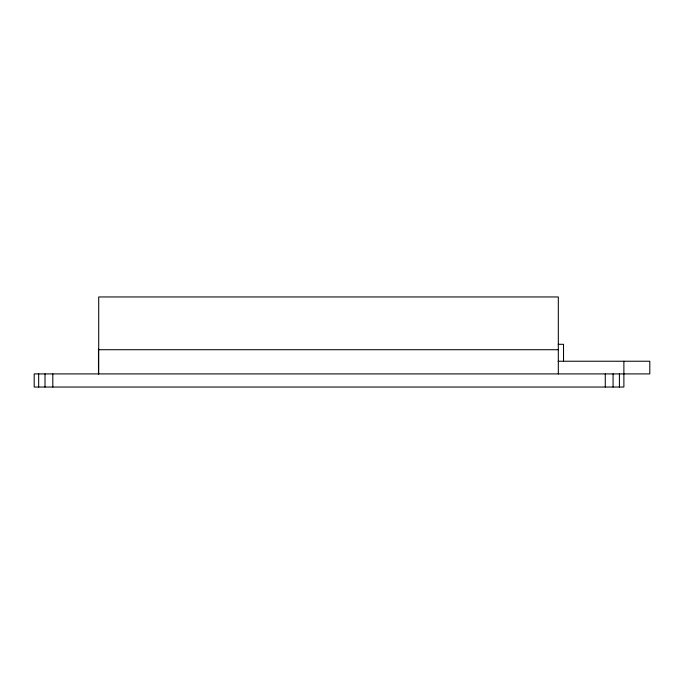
<?xml version="1.0" encoding="UTF-8"?>
<svg xmlns="http://www.w3.org/2000/svg" width="684" height="684" viewBox="0 0 684 684"><rect width="100%" height="100%" fill="white"/><g stroke="black" fill="none" stroke-linecap="round" stroke-linejoin="round"><path stroke-width="1.03" d="M558.221 344.3L563.522 344.3L563.522 361.22M98.71 349.721L558.315 349.721M558.135 361.238L649.8 361.238L649.8 373.909L34.2 373.909L34.2 387.041L623.885 387.041L623.885 361.238M619.413 373.909L619.413 387.041M613.069 373.909L613.069 387.041M605.272 373.909L605.272 387.041M558.315 373.909L558.315 296.959L98.71 296.959L98.71 373.909M98.479 348.678L98.479 373.909M52.813 373.909L52.813 387.041M45.016 373.909L45.016 387.041M38.663 373.909L38.663 387.041"/></g></svg>
